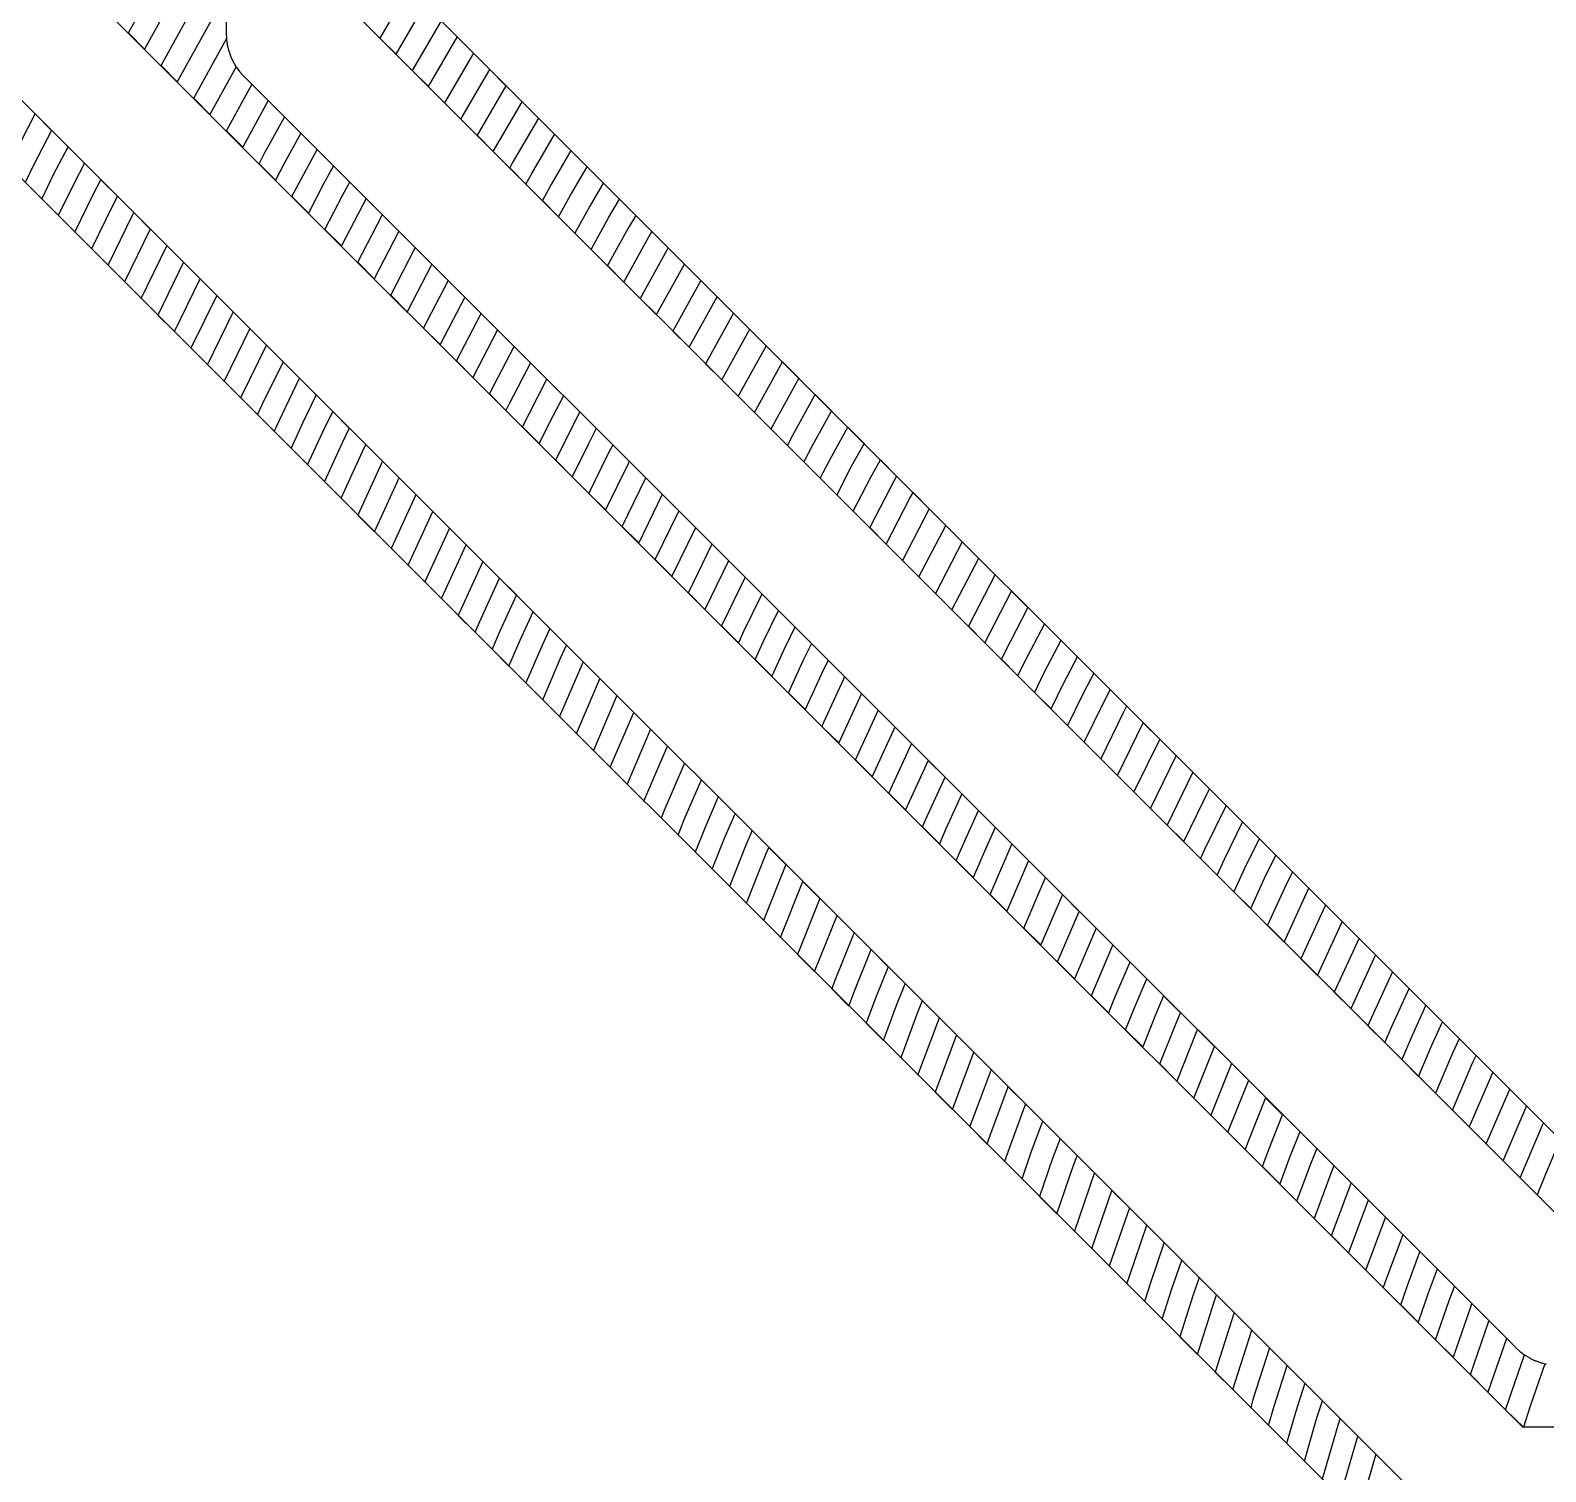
# Model space of a CAD drawing. Header units: metres. Extents: x 100 to 171, y -146 to -25.
# Drawn here: x 128.59 to 140.89, y -65.36 to -53.66 of the extents above; entities that cross this region are included whole.
import ezdxf

# ---------------------------------------------------------------- set-up
doc = ezdxf.new("R2010")
doc.units = ezdxf.units.M

msp = doc.modelspace()

# ---------------------------------------------------------------- linework, layer by layer
for points in [[(130.18, -49.794), (130.18, -53.68), (130.18, -53.684), (130.18, -53.687), (130.182, -53.722), (130.182, -53.725), (130.182, -53.729), (130.183, -53.733), (130.183, -53.736), (130.188, -53.77), (130.189, -53.774), (130.189, -53.778), (130.19, -53.781), (130.191, -53.785), (130.199, -53.818), (130.2, -53.822), (130.201, -53.825), (130.202, -53.829), (130.204, -53.832), (130.215, -53.865), (130.217, -53.868), (130.218, -53.871), (130.219, -53.875), (130.221, -53.878), (130.236, -53.909), (130.237, -53.913), (130.239, -53.916), (130.241, -53.919), (130.243, -53.922), (130.26, -53.952), (130.262, -53.955), (130.264, -53.958), (130.266, -53.961), (130.268, -53.964), (130.289, -53.992), (130.291, -53.994), (130.293, -53.997), (130.296, -54), (130.298, -54.003), (130.321, -54.028), (130.324, -54.031), (130.326, -54.034), (140.645, -64.352), (140.648, -64.355), (140.65, -64.357), (140.676, -64.381), (140.679, -64.383), (140.681, -64.385), (140.684, -64.388), (140.687, -64.39), (140.715, -64.41), (140.718, -64.412), (140.721, -64.415), (140.724, -64.417), (140.727, -64.419), (140.757, -64.436), (140.76, -64.438), (140.763, -64.44), (140.766, -64.442), (140.769, -64.443), (140.801, -64.458), (140.804, -64.459), (140.807, -64.461), (140.811, -64.462), (140.814, -64.463), (140.847, -64.475), (140.85, -64.476), (140.854, -64.477), (140.857, -64.478), (140.861, -64.479), (140.894, -64.488)], [(130.18, -52.645), (129.843, -53.224), (129.519, -53.812), (129.387, -53.679), (129.686, -53.135), (130.17, -52.305), (130.18, -52.289)], [(161.5, -65), (140.707, -65), (128.64, -52.933)], [(130.18, -53.36), (130.156, -53.401), (129.784, -54.077), (129.652, -53.944), (129.999, -53.312), (130.18, -53.003)], [(131.679, -53.289), (131.428, -53.721), (131.56, -53.852), (131.794, -53.45), (131.926, -53.581), (131.691, -53.984), (131.823, -54.115), (132.057, -53.713)], [(127.786, -53.494), (140.146, -65.854)], [(141.206, -63.499), (131.18, -53.473)], [(131.784, -53.44), (141.239, -62.895)], [(130.262, -53.955), (130.049, -54.342), (129.917, -54.209), (130.182, -53.727)], [(139.767, -66.111), (127.415, -53.759)], [(132.189, -53.845), (131.954, -54.247), (132.086, -54.379), (132.321, -53.976), (132.452, -54.108), (132.218, -54.51), (132.349, -54.642), (132.584, -54.24)], [(130.522, -54.229), (130.334, -54.571), (130.315, -54.608), (130.182, -54.474), (130.389, -54.097)], [(128.414, -54.759), (128.459, -54.668), (128.63, -54.337), (128.764, -54.471), (128.619, -54.749), (128.549, -54.893)], [(130.787, -54.494), (130.651, -54.74), (130.582, -54.875), (130.448, -54.741), (130.493, -54.655), (130.654, -54.362)], [(132.715, -54.371), (132.505, -54.732), (132.482, -54.774), (132.614, -54.907), (132.662, -54.821), (132.847, -54.503)], [(128.684, -55.028), (128.78, -54.83), (128.897, -54.604), (129.031, -54.738), (128.941, -54.911), (128.818, -55.162)], [(131.052, -54.759), (130.969, -54.91), (130.849, -55.142), (130.715, -55.008), (130.81, -54.825), (130.919, -54.627)], [(132.979, -54.634), (132.818, -54.909), (132.747, -55.039), (132.879, -55.172), (132.975, -54.998), (133.11, -54.766)], [(128.953, -55.297), (129.102, -54.991), (129.164, -54.871), (129.298, -55.005), (129.263, -55.072), (129.087, -55.432)], [(131.317, -55.024), (131.286, -55.08), (131.116, -55.409), (130.982, -55.275), (131.128, -54.995), (131.184, -54.892)], [(133.242, -54.898), (133.132, -55.087), (133.012, -55.304), (133.144, -55.437), (133.288, -55.176), (133.373, -55.029)], [(129.222, -55.566), (129.423, -55.153), (129.431, -55.138), (129.565, -55.273), (129.356, -55.701)], [(131.583, -55.29), (131.383, -55.676), (131.249, -55.542), (131.445, -55.165), (131.449, -55.157)], [(133.505, -55.161), (133.445, -55.264), (133.277, -55.569), (133.409, -55.702), (133.601, -55.353), (133.637, -55.293)], [(129.491, -55.835), (129.7, -55.407)], [(131.85, -55.557), (131.65, -55.943), (131.516, -55.809), (131.716, -55.424)], [(133.768, -55.424), (133.758, -55.442), (133.542, -55.835), (133.674, -55.967), (133.9, -55.556)], [(129.835, -55.542), (129.626, -55.97), (129.76, -56.104), (129.969, -55.677), (130.104, -55.811), (129.895, -56.239)], [(132.117, -55.824), (131.917, -56.21), (131.783, -56.076), (131.983, -55.691)], [(134.033, -55.689), (133.807, -56.1), (133.939, -56.232), (134.166, -55.821), (134.298, -55.954), (134.072, -56.365), (134.204, -56.497), (134.431, -56.086)], [(130.029, -56.374), (130.238, -55.946)], [(132.384, -56.091), (132.184, -56.477), (132.05, -56.343), (132.25, -55.958)], [(130.373, -56.08), (130.164, -56.508), (130.299, -56.643), (130.311, -56.617), (130.508, -56.215)], [(132.918, -56.625), (132.8, -56.853), (132.721, -57.014), (132.587, -56.879), (132.639, -56.772), (132.784, -56.492), (132.651, -56.358), (132.478, -56.691), (132.452, -56.745), (132.317, -56.61), (132.317, -56.61), (132.517, -56.225)], [(134.563, -56.219), (134.337, -56.63), (134.469, -56.762), (134.696, -56.351), (134.828, -56.484), (134.62, -56.862), (134.603, -56.895), (134.736, -57.029), (134.779, -56.946), (134.961, -56.616), (135.093, -56.749), (134.938, -57.031), (134.87, -57.162), (135.003, -57.296), (135.096, -57.116), (135.226, -56.881), (135.358, -57.014), (135.255, -57.201), (135.137, -57.429), (135.27, -57.563), (135.414, -57.286), (135.491, -57.146), (135.623, -57.279), (135.573, -57.371), (135.404, -57.696), (135.537, -57.83), (135.731, -57.456), (135.756, -57.411), (135.888, -57.544), (135.671, -57.963), (135.804, -58.097), (136.022, -57.678), (136.155, -57.811), (135.938, -58.23), (136.071, -58.364), (136.289, -57.945)], [(130.642, -56.349), (130.474, -56.694), (130.435, -56.779)], [(130.571, -56.915), (130.637, -56.771), (130.777, -56.484)], [(130.911, -56.619), (130.8, -56.847), (130.707, -57.051)], [(130.842, -57.186), (130.962, -56.924), (131.046, -56.753), (131.18, -56.888), (131.125, -57.001), (130.978, -57.322)], [(133.185, -56.892), (133.121, -57.015), (132.99, -57.283), (132.856, -57.148), (132.961, -56.934), (133.051, -56.759)], [(131.114, -57.458), (131.288, -57.078), (131.315, -57.022)], [(133.452, -57.159), (133.443, -57.177), (133.26, -57.552), (133.125, -57.418), (133.282, -57.096), (133.318, -57.026)], [(131.45, -57.157), (131.25, -57.594), (131.385, -57.73), (131.585, -57.293)], [(133.721, -57.428), (133.529, -57.821), (133.394, -57.687), (133.586, -57.293)], [(131.721, -57.429), (131.521, -57.865)], [(131.657, -58.001), (131.857, -57.564), (131.993, -57.7), (131.793, -58.137)], [(133.99, -57.697), (133.798, -58.091), (133.663, -57.956), (133.855, -57.563)], [(131.929, -58.273), (132.129, -57.836)], [(134.259, -57.966), (134.067, -58.36), (133.933, -58.225), (134.124, -57.832)], [(132.264, -57.972), (132.073, -58.39), (132.065, -58.409), (132.202, -58.546), (132.237, -58.463), (132.4, -58.107), (132.536, -58.243), (132.402, -58.536), (132.339, -58.683), (132.476, -58.82), (132.566, -58.609), (132.672, -58.379), (132.807, -58.515), (132.731, -58.682), (132.613, -58.957), (132.75, -59.094), (132.895, -58.755), (132.943, -58.651)], [(134.528, -58.236), (134.379, -58.541), (134.338, -58.631), (134.202, -58.495), (134.217, -58.464), (134.394, -58.101)], [(136.422, -58.078), (136.205, -58.497), (136.338, -58.631), (136.556, -58.212), (136.689, -58.345), (136.498, -58.714), (136.473, -58.765), (136.607, -58.9), (136.659, -58.795), (136.823, -58.479)], [(134.797, -58.505), (134.705, -58.695), (134.61, -58.902), (134.474, -58.767), (134.542, -58.618), (134.663, -58.37)], [(135.067, -58.774), (135.03, -58.848), (134.881, -59.174), (134.745, -59.038), (134.868, -58.771), (134.932, -58.639)], [(136.956, -58.612), (136.819, -58.876), (136.742, -59.035), (136.877, -59.169), (136.98, -58.957), (137.09, -58.746), (137.223, -58.879), (137.141, -59.038), (137.011, -59.304), (137.146, -59.438), (137.302, -59.119), (137.357, -59.013)], [(133.079, -58.786), (133.06, -58.828), (132.887, -59.231), (133.024, -59.368), (133.215, -58.923)], [(135.337, -59.044), (135.153, -59.445), (135.017, -59.31), (135.193, -58.925), (135.201, -58.909)], [(133.352, -59.06), (133.161, -59.505), (133.298, -59.642), (133.489, -59.197), (133.626, -59.334), (133.435, -59.78)], [(137.49, -59.146), (137.462, -59.2), (137.28, -59.573), (137.415, -59.708), (137.623, -59.281), (137.624, -59.28), (137.758, -59.414), (137.549, -59.842), (137.684, -59.977), (137.893, -59.549)], [(135.608, -59.316), (135.424, -59.717), (135.289, -59.581), (135.472, -59.18)], [(133.572, -59.917), (133.764, -59.471)], [(136.423, -60.13), (136.351, -60.287), (136.244, -60.537), (136.107, -60.4), (136.187, -60.214), (136.287, -59.994), (136.151, -59.859), (136.022, -60.141), (135.97, -60.263), (135.833, -60.125), (135.857, -60.068), (136.016, -59.723), (135.88, -59.587), (135.696, -59.989), (135.56, -59.853), (135.744, -59.451)], [(133.901, -59.608), (133.733, -59.998), (133.711, -60.055)], [(133.849, -60.193), (133.899, -60.067), (134.038, -59.745)], [(138.028, -59.683), (137.819, -60.111), (137.953, -60.246), (137.959, -60.234), (138.162, -59.818)], [(134.175, -59.882), (134.066, -60.136), (133.988, -60.332)], [(134.126, -60.47), (134.232, -60.205), (134.312, -60.019)], [(138.297, -59.953), (138.122, -60.311), (138.089, -60.382), (138.225, -60.518), (138.285, -60.388), (138.431, -60.087)], [(134.449, -60.156), (134.398, -60.274), (134.265, -60.609)], [(136.694, -60.402), (136.68, -60.433), (136.518, -60.811), (136.381, -60.674), (136.516, -60.36), (136.559, -60.266)], [(138.566, -60.222), (138.447, -60.465), (138.361, -60.653), (138.497, -60.789), (138.61, -60.542), (138.7, -60.356), (138.835, -60.491), (138.773, -60.619), (138.632, -60.925), (138.768, -61.061), (138.935, -60.695), (138.97, -60.625)], [(134.403, -60.747), (134.565, -60.343), (134.586, -60.293), (134.723, -60.431), (134.541, -60.886)], [(134.68, -61.024), (134.862, -60.569), (135, -60.708), (134.818, -61.163), (134.957, -61.301), (135.139, -60.846), (135.277, -60.985), (135.116, -61.387), (135.096, -61.441), (135.236, -61.581), (135.284, -61.451), (135.416, -61.123), (135.554, -61.262), (135.452, -61.516), (135.376, -61.721), (135.516, -61.861), (135.62, -61.581), (135.693, -61.4)], [(137.242, -60.949), (137.066, -61.359), (136.929, -61.222), (137.105, -60.812), (136.968, -60.675), (136.792, -61.085), (136.655, -60.948), (136.831, -60.538)], [(139.104, -60.76), (139.098, -60.772), (138.904, -61.197), (139.04, -61.332), (139.24, -60.896)], [(137.516, -61.224), (137.392, -61.514), (137.343, -61.636), (137.205, -61.497), (137.225, -61.445), (137.379, -61.086)], [(139.376, -61.031), (139.175, -61.468), (139.311, -61.604), (139.313, -61.6), (139.511, -61.167)], [(138.341, -62.048), (138.174, -62.466), (138.035, -62.328), (138.203, -61.91), (138.064, -61.772), (138.057, -61.789), (137.897, -62.19), (137.758, -62.051), (137.891, -61.721), (137.927, -61.635), (137.79, -61.498), (137.724, -61.652), (137.62, -61.913), (137.481, -61.774), (137.558, -61.583), (137.653, -61.361)], [(139.647, -61.303), (139.478, -61.673), (139.448, -61.741), (139.585, -61.878), (139.642, -61.746), (139.783, -61.439)], [(135.831, -61.538), (135.788, -61.646), (135.656, -62.001)], [(139.919, -61.574), (139.807, -61.819), (139.723, -62.015), (139.86, -62.152), (139.971, -61.892), (140.054, -61.71)], [(135.796, -62.141), (135.956, -61.711), (135.97, -61.677)], [(136.109, -61.816), (135.936, -62.281), (136.076, -62.421), (136.249, -61.956), (136.389, -62.096), (136.216, -62.56), (136.358, -62.702), (136.379, -62.638), (136.529, -62.236), (136.669, -62.376), (136.549, -62.699), (136.499, -62.843)], [(140.19, -61.846), (140.136, -61.964), (139.997, -62.289), (140.134, -62.426), (140.301, -62.037), (140.326, -61.982)], [(138.895, -62.602), (138.811, -62.812), (138.732, -63.025), (138.592, -62.885), (138.643, -62.747), (138.756, -62.464), (138.618, -62.325), (138.475, -62.682), (138.452, -62.745), (138.312, -62.605), (138.48, -62.187)], [(140.462, -62.118), (140.271, -62.563), (140.408, -62.701), (140.599, -62.255), (140.736, -62.392), (140.551, -62.823), (140.545, -62.838), (140.684, -62.976), (140.718, -62.892), (140.873, -62.529)], [(136.641, -62.985), (136.718, -62.76), (136.809, -62.516)], [(136.949, -62.656), (136.888, -62.82), (136.782, -63.127), (136.924, -63.268), (137.057, -62.881), (137.089, -62.796)], [(141.01, -62.666), (140.884, -62.96), (140.822, -63.115), (140.961, -63.253), (141.05, -63.029), (141.147, -62.803)], [(139.172, -62.879), (139.147, -62.941), (139.012, -63.305), (138.872, -63.165), (138.979, -62.877), (139.033, -62.741)], [(137.229, -62.936), (137.227, -62.942), (137.066, -63.41), (137.207, -63.551), (137.37, -63.078), (137.512, -63.219), (137.349, -63.693)], [(139.451, -63.158), (139.292, -63.585), (139.152, -63.445), (139.311, -63.018)], [(139.731, -63.438), (139.599, -63.791), (139.573, -63.866), (139.432, -63.725), (139.591, -63.298)], [(137.492, -63.836), (137.515, -63.765), (137.654, -63.361), (137.795, -63.502), (137.685, -63.821), (137.635, -63.98)], [(140.01, -63.718), (139.938, -63.912), (139.857, -64.149), (139.715, -64.008), (139.769, -63.851), (139.871, -63.578)], [(137.779, -64.123), (137.856, -63.878), (137.937, -63.644)], [(138.078, -63.786), (138.027, -63.934), (137.922, -64.266), (138.065, -64.41), (138.198, -63.991), (138.22, -63.927)], [(140.29, -63.998), (140.277, -64.033), (140.14, -64.433), (139.998, -64.291), (140.108, -63.973), (140.15, -63.858)], [(138.362, -64.069), (138.209, -64.553), (138.352, -64.696), (138.505, -64.213), (138.649, -64.356), (138.515, -64.777), (138.497, -64.841)], [(140.573, -64.28), (140.423, -64.716), (140.282, -64.574), (140.431, -64.139)], [(140.883, -64.485), (140.762, -64.838), (140.711, -65), (140.566, -64.859), (140.591, -64.781), (140.718, -64.413)], [(138.642, -64.986), (138.688, -64.829), (138.792, -64.5), (138.936, -64.643), (138.86, -64.882), (138.787, -65.132)], [(138.933, -65.277), (139.032, -64.934), (139.079, -64.786), (139.222, -64.93), (139.204, -64.986), (139.078, -65.422), (139.223, -65.567), (139.366, -65.074), (139.512, -65.219), (139.376, -65.687), (139.369, -65.713)]]:
    msp.add_lwpolyline(points)

doc.saveas('drawing.dxf')
